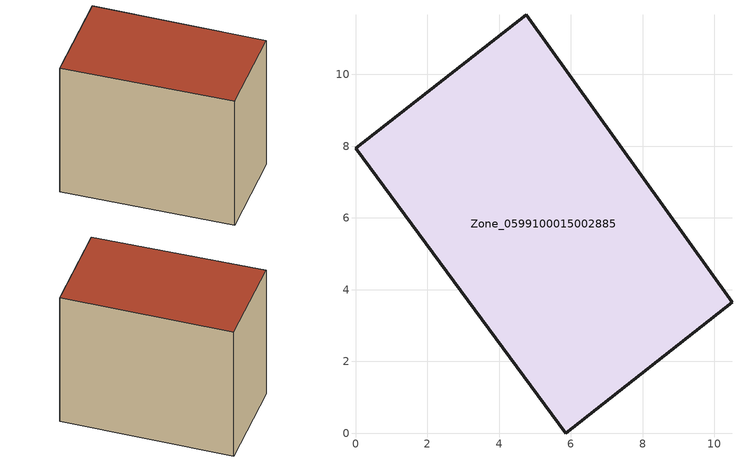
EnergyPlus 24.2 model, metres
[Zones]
Zone_0599100015002885
 floor ground (C_G): 0,7.94 4.76,11.66 10.49,3.65 5.85,0 z0.99
 wall outside (C_F): 4.76,11.66 0,7.94 5.85,0 10.49,3.65 4.76,11.66 z0.99:9.05
 roof outside (C_R): 5.85,0 10.49,3.65 4.76,11.66 0,7.94 z9.05
[BUILDING]
Pand.0599100015002885: North Axis=0; Terrain=City; Loads Convergence Tolerance Value=0.04; Temperature Convergence Tolerance Value=0.4; Solar Distribution=FullExterior; Maximum Number of Warmup Days=25; Minimum Number of Warmup Days=1
[Site:Location]
Rotterdam.The.Hague.AP_ZH_NLD Design_Conditions: Latitude=51.96; Longitude=4.45; Time Zone=1; Elevation=-4.5
[SITE:GROUNDTEMPERATURE:BUILDINGSURFACE]
18, 18, 18, 18, 18, 18, 18, 18, 18, 18, 18, 18
[MATERIAL] Thermal Absorptance=0.9; Solar Absorptance=0.7; Visible Absorptance=0.7
Name | Roughness | Thickness | Conductivity | Density | Specific Heat
G.TI.1965-1974 | MediumSmooth | 0.15 | 0.882353 | 540 | 1210
F.TI.1965-1974 | Rough | 0.3 | 0.697674 | 1920 | 840
R.TI.1965-1974 | MediumRough | 0.2 | 0.232558 | 1500 | 1000
[CONSTRUCTION]
C_G: G.TI.1965-1974
C_F: F.TI.1965-1974
C_R: R.TI.1965-1974
[ZONE]
Zone_0599100015002885: Type=1; Multiplier=1; Ceiling Height=Autocalculate; Volume=Autocalculate; Floor Area=autocalculate; Part of Total Floor Area=Yes
[ZONEINFILTRATION:DESIGNFLOWRATE]
Infil_Zone_0599100015002885: Zone or ZoneList or Space or SpaceList=Zone_0599100015002885; Schedule=AlwaysOn; Design Flow Rate Calculation Method=Flow/Area; Flow Rate per Floor Area=0.003; Constant Term Coefficient=1; Temperature Term Coefficient=0; Velocity Term Coefficient=0; Velocity Squared Term Coefficient=0
[HVACTEMPLATE:ZONE:IDEALLOADSAIRSYSTEM]
Zone_0599100015002885: Maximum Heating Supply Air Temperature=50; Minimum Cooling Supply Air Temperature=13; Maximum Heating Supply Air Humidity Ratio=0.0156; Minimum Cooling Supply Air Humidity Ratio=0.0077; Heating Limit=NoLimit; Cooling Limit=NoLimit; Dehumidification Control Type=ConstantSensibleHeatRatio; Cooling Sensible Heat Ratio=0.7; Dehumidification Setpoint=60; Humidification Control Type=None; Humidification Setpoint=30; Outdoor Air Method=None; Outdoor Air Flow Rate per Person=0.00944; Outdoor Air Flow Rate per Zone Floor Area=0; Outdoor Air Flow Rate per Zone=0; Demand Controlled Ventilation Type=None; Outdoor Air Economizer Type=NoEconomizer; Heat Recovery Type=None; Sensible Heat Recovery Effectiveness=0.7; Latent Heat Recovery Effectiveness=0.65
[ZONECONTROL:THERMOSTAT]
ThermostatControl_Zone_0599100015002885: Zone or ZoneList=Zone_0599100015002885; Control Type Schedule=DualSetpointControlType; Control 1=Thermostat_Zone_0599100015002885; Temperature Difference Between Cutout And Setpoint=0
[THERMOSTATSETPOINT:DUALSETPOINT]
Thermostat_Zone_0599100015002885: Heating Setpoint Temperature Schedule=HeatingSetpoint_Zone_0599100015002885; Cooling Setpoint Temperature Schedule=CoolingSetpoint_Zone_0599100015002885
[SCHEDULE:COMPACT]
HeatingSetpoint_Zone_0599100015002885: Through: 12/31, For: AllDays, Until: 24:00, 21
CoolingSetpoint_Zone_0599100015002885: Through: 12/31, For: AllDays, Until: 24:00, 24
DualSetpointControlType: Through: 12/31, For: AllDays, Until: 24:00, 4
AlwaysOn: Through: 12/31, For: AllDays, Until: 24:00, 1
